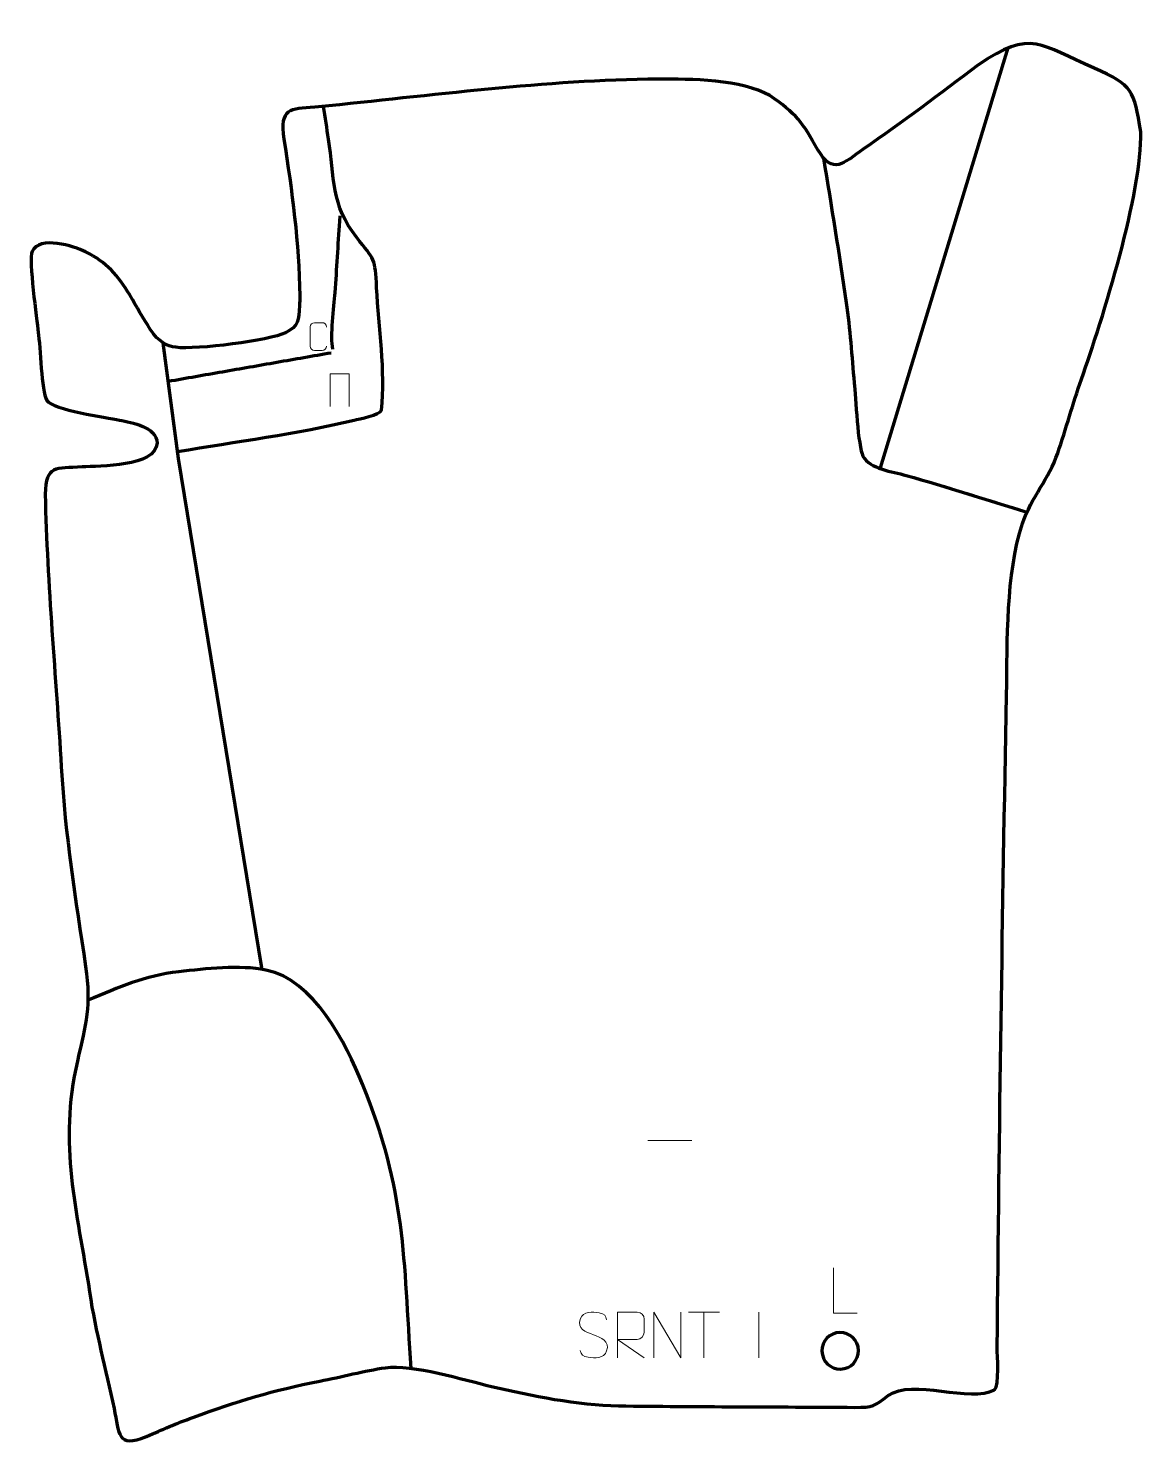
# Model space of a CAD drawing. Header units: millimetres. Extents: x -870 to -261, y -52 to 725.
import ezdxf

# ---------------------------------------------------------------- set-up
doc = ezdxf.new("R2010")
doc.units = ezdxf.units.MM
doc.header["$MEASUREMENT"] = 0
doc.layers.add('layer 2', color=7, linetype='Continuous')
doc.layers.add('layer 3', color=7, linetype='Continuous')

msp = doc.modelspace()

# ---------------------------------------------------------------- linework, layer by layer
at = {"layer": 'layer 2', "color": 142, "lineweight": 158}
msp.add_open_spline([(-404.3555, 484.5921), (-404.3555, 484.5921), (-334.4565, 714.1633), (-334.4565, 714.1633)], degree=3, dxfattribs=at)
for points, knots in [([(-788.7649, 493.4669), (-756.9906, 498.6967), (-723.2866, 503.2239), (-692.0834, 510.5767), (-692.0834, 510.5767), (-689.7254, 511.1323), (-677.9644, 513.4899), (-677.133, 516.0189), (-677.133, 516.0189), (-674.8783, 537.5707), (-678.8581, 561.1977), (-679.8611, 583.0303), (-679.8611, 583.0303), (-680.6051, 599.2258), (-681.0236, 598.2379), (-690.9235, 610.6442), (-690.9235, 610.6442), (-704.6205, 627.9288), (-703.0536, 643.6948), (-706.1611, 664.2585), (-706.1611, 664.2585), (-707.0654, 670.2427), (-707.9657, 676.2275), (-708.8681, 682.212)], [0, 0, 0, 0, 0.14285714, 0.14285714, 0.14285714, 0.14285714, 0.28571429, 0.28571429, 0.28571429, 0.28571429, 0.42857143, 0.42857143, 0.42857143, 0.42857143, 0.57142857, 0.57142857, 0.57142857, 0.57142857, 0.71428571, 0.71428571, 0.71428571, 0.71428571, 1, 1, 1, 1]), ([(-435.4554, 653.891), (-431.3183, 627.6149), (-426.7932, 601.0648), (-423.0271, 574.772), (-423.0271, 574.772), (-421.0391, 560.8929), (-420.0493, 545.2178), (-418.7049, 531.0775), (-418.7049, 531.0775), (-418.0135, 523.4756), (-416.6281, 496.0202), (-413.9109, 490.9336), (-413.9109, 490.9336), (-410.0609, 483.7265), (-397.8487, 482.4775), (-390.2782, 480.3715), (-390.2782, 480.3715), (-368.1747, 474.2224), (-346.135, 466.9797), (-324.1475, 460.3286)], [0, 0, 0, 0, 0.16666667, 0.16666667, 0.16666667, 0.16666667, 0.33333333, 0.33333333, 0.33333333, 0.33333333, 0.5, 0.5, 0.5, 0.5, 0.66666667, 0.66666667, 0.66666667, 0.66666667, 1, 1, 1, 1]), ([(-703.8122, 549.3119), (-705.2658, 556.6354), (-703.1528, 572.2966), (-702.5411, 580.3744), (-702.5411, 580.3744), (-701.6526, 593.3691), (-700.8847, 606.3727), (-700.0396, 619.3704), (-700.0396, 619.3704), (-700.0396, 619.3704), (-699.8431, 622.3654), (-699.8431, 622.3654)], [0, 0, 0, 0, 0.25, 0.25, 0.25, 0.25, 0.5, 0.5, 0.5, 0.5, 1, 1, 1, 1]), ([(-742.6177, 210.9494), (-742.6177, 210.9494), (-788.2594, 489.6147), (-788.2594, 489.6147), (-788.2594, 489.6147), (-788.2594, 489.6147), (-796.5574, 552.8396), (-796.5574, 552.8396)], [0, 0, 0, 0, 0.33333333, 0.33333333, 0.33333333, 0.33333333, 1, 1, 1, 1]), ([(-793.8084, 531.8946), (-783.9136, 533.6273), (-774.0188, 535.3601), (-764.1239, 537.0929), (-764.1239, 537.0929), (-754.2291, 538.8256), (-744.3343, 540.5583), (-734.4395, 542.2911), (-734.4395, 542.2911), (-724.5447, 544.0239), (-714.6499, 545.7566), (-704.755, 547.4893)], [0, 0, 0, 0, 0.25, 0.25, 0.25, 0.25, 0.5, 0.5, 0.5, 0.5, 1, 1, 1, 1]), ([(-660.9359, -8.0353), (-665.0861, 52.0555), (-663.7427, 89.4183), (-687.5463, 147.3207), (-687.5463, 147.3207), (-696.8251, 169.8916), (-714.0866, 204.6105), (-740.4079, 209.8388), (-740.4079, 209.8388), (-754.6145, 212.6606), (-773.5134, 210.5397), (-787.9733, 208.9002), (-787.9733, 208.9002), (-807.1266, 206.7293), (-820.2231, 200.3729), (-837.7414, 193.3886)], [0, 0, 0, 0, 0.2, 0.2, 0.2, 0.2, 0.4, 0.4, 0.4, 0.4, 0.6, 0.6, 0.6, 0.6, 1, 1, 1, 1])]:
    msp.add_open_spline(points, degree=3, knots=knots, dxfattribs=at)
at = {"layer": 'layer 2', "color": 250, "lineweight": 200}
msp.add_open_spline([(-426.1198, -8.4347), (-431.6412, -8.5604), (-436.2191, -4.1862), (-436.3448, 1.3351), (-436.3448, 1.3351), (-436.4705, 6.8565), (-432.0963, 11.4344), (-426.5749, 11.5601), (-426.5749, 11.5601), (-421.0535, 11.6858), (-416.4756, 7.3116), (-416.35, 1.7903), (-416.35, 1.7903), (-416.2243, -3.7311), (-420.5984, -8.309), (-426.1198, -8.4347)], degree=3, knots=[0, 0, 0, 0, 0.2, 0.2, 0.2, 0.2, 0.4, 0.4, 0.4, 0.4, 0.6, 0.6, 0.6, 0.6, 1, 1, 1, 1], dxfattribs=at)
at = {"layer": 'layer 3', "color": 242, "lineweight": 158}
msp.add_open_spline([(-711.6952, 681.9302), (-650.3872, 688.0051), (-587.467, 696.6385), (-525.8624, 697.1401), (-525.8624, 697.1401), (-508.3767, 697.1677), (-480.0159, 697.0054), (-464.899, 688.0797), (-464.899, 688.0797), (-450.4056, 678.5463), (-446.8688, 673.1794), (-438.5149, 658.3978), (-438.5149, 658.3978), (-430.5299, 644.269), (-424.3394, 651.3716), (-413.7905, 658.7255), (-413.7905, 658.7255), (-392.2504, 673.7388), (-371.9108, 688.9314), (-351.0139, 704.7788), (-351.0139, 704.7788), (-321.7623, 724.8541), (-316.7805, 715.7012), (-287.5189, 703.1615), (-287.5189, 703.1615), (-266.0807, 693.7635), (-265.7373, 690.9595), (-261.9878, 668.334), (-261.9878, 668.334), (-260.9909, 635.6294), (-282.8734, 565.6041), (-294.4381, 533.0109), (-294.4381, 533.0109), (-299.1161, 519.5461), (-302.8317, 505.8229), (-307.3968, 492.5169), (-307.3968, 492.5169), (-312.188, 478.5511), (-321.5846, 468.6329), (-326.7534, 453.9673), (-326.7534, 453.9673), (-335.819, 426.0438), (-334.8126, 389.9104), (-335.3921, 360.4101), (-335.3921, 360.4101), (-337.6453, 241.4211), (-339.3475, 122.3946), (-340.4968, 3.3898), (-340.4968, 3.3898), (-340.5402, -1.0911), (-339.1287, -17.2406), (-342.0066, -19.8107), (-342.0066, -19.8107), (-354.8408, -27.1338), (-386.9003, -13.2025), (-400.1038, -22.9251), (-400.1038, -22.9251), (-407.8478, -28.6275), (-408.0117, -29.4596), (-418.5202, -29.3867), (-418.5202, -29.3867), (-461.4854, -29.0878), (-504.5776, -29.0425), (-547.5219, -28.5636), (-547.5219, -28.5636), (-570.1119, -28.1313), (-595.0876, -23.0297), (-617.0855, -17.904), (-617.0855, -17.904), (-632.1987, -14.2812), (-660.4212, -5.644), (-674.9789, -7.6951), (-674.9789, -7.6951), (-686.301, -9.2904), (-699.3247, -12.7498), (-710.8705, -15.0145), (-710.8705, -15.0145), (-736.536, -20.0407), (-755.8666, -25.9414), (-780.4013, -34.8855), (-780.4013, -34.8855), (-789.2325, -38.1361), (-797.1179, -41.5956), (-805.7079, -45.331), (-805.7079, -45.331), (-822.0247, -51.9333), (-820.6584, -43.8173), (-823.4722, -30.0639), (-823.4722, -30.0639), (-827.9421, -8.2161), (-833.5904, 11.3843), (-836.8392, 33.7955), (-836.8392, 33.7955), (-843.7816, 78.5335), (-853.9973, 114.3146), (-843.5249, 159.9648), (-843.5249, 159.9648), (-838.7518, 180.6585), (-835.9011, 190.1303), (-839.028, 211.7191), (-839.028, 211.7191), (-844.5226, 249.0279), (-850.1664, 282.9882), (-852.315, 320.8792), (-852.315, 320.8792), (-855.2551, 370.4409), (-860.0091, 420.4812), (-861.1054, 470.0733), (-861.1054, 470.0733), (-860.5871, 486.2117), (-855.7132, 484.0051), (-840.8239, 484.9708), (-840.8239, 484.9708), (-831.5917, 485.5038), (-800.5498, 484.9245), (-799.8786, 498.1166), (-799.8786, 498.1166), (-800.4213, 506.9474), (-813.5834, 509.2582), (-820.4922, 510.6181), (-820.4922, 510.6181), (-827.7116, 511.9745), (-856.9115, 516.2967), (-860.3015, 521.3859), (-860.3015, 521.3859), (-863.0404, 526.6923), (-863.8668, 550.5174), (-864.8713, 558.765), (-864.8713, 558.765), (-865.7068, 565.6246), (-870.2903, 598.3396), (-868.2583, 602.8038), (-868.2583, 602.8038), (-864.2147, 611.6874), (-845.4486, 605.7894), (-838.9973, 602.6289), (-838.9973, 602.6289), (-827.7233, 597.1057), (-821.1976, 589.6086), (-814.813, 579.0376), (-814.813, 579.0376), (-811.0175, 572.4632), (-807.7493, 566.4641), (-803.5051, 560.0734), (-803.5051, 560.0734), (-799.0378, 553.4534), (-794.7054, 551.0518), (-789.7046, 550.4197), (-789.7046, 550.4197), (-778.4895, 549.002), (-738.2167, 554.0353), (-729.7505, 558.3683), (-729.7505, 558.3683), (-722.5686, 562.066), (-722.4193, 565.088), (-722.0277, 573.2617), (-722.0277, 573.2617), (-721.9429, 575.0322), (-721.937, 576.7543), (-721.9337, 578.525), (-721.9337, 578.525), (-722.1276, 607.3706), (-726.2611, 635.8782), (-730.5206, 664.3446), (-730.5206, 664.3446), (-733.0893, 681.5119), (-727.2914, 680.595), (-713.662, 681.7618), (-713.662, 681.7618), (-713.662, 681.7618), (-711.6952, 681.9302), (-711.6952, 681.9302)], degree=3, knots=[0, 0, 0, 0, 0.02272727, 0.02272727, 0.02272727, 0.02272727, 0.04545455, 0.04545455, 0.04545455, 0.04545455, 0.06818182, 0.06818182, 0.06818182, 0.06818182, 0.09090909, 0.09090909, 0.09090909, 0.09090909, 0.11363636, 0.11363636, 0.11363636, 0.11363636, 0.13636364, 0.13636364, 0.13636364, 0.13636364, 0.15909091, 0.15909091, 0.15909091, 0.15909091, 0.18181818, 0.18181818, 0.18181818, 0.18181818, 0.20454545, 0.20454545, 0.20454545, 0.20454545, 0.22727273, 0.22727273, 0.22727273, 0.22727273, 0.25, 0.25, 0.25, 0.25, 0.27272727, 0.27272727, 0.27272727, 0.27272727, 0.29545455, 0.29545455, 0.29545455, 0.29545455, 0.31818182, 0.31818182, 0.31818182, 0.31818182, 0.34090909, 0.34090909, 0.34090909, 0.34090909, 0.36363636, 0.36363636, 0.36363636, 0.36363636, 0.38636364, 0.38636364, 0.38636364, 0.38636364, 0.40909091, 0.40909091, 0.40909091, 0.40909091, 0.43181818, 0.43181818, 0.43181818, 0.43181818, 0.45454545, 0.45454545, 0.45454545, 0.45454545, 0.47727273, 0.47727273, 0.47727273, 0.47727273, 0.5, 0.5, 0.5, 0.5, 0.52272727, 0.52272727, 0.52272727, 0.52272727, 0.54545455, 0.54545455, 0.54545455, 0.54545455, 0.56818182, 0.56818182, 0.56818182, 0.56818182, 0.59090909, 0.59090909, 0.59090909, 0.59090909, 0.61363636, 0.61363636, 0.61363636, 0.61363636, 0.63636364, 0.63636364, 0.63636364, 0.63636364, 0.65909091, 0.65909091, 0.65909091, 0.65909091, 0.68181818, 0.68181818, 0.68181818, 0.68181818, 0.70454545, 0.70454545, 0.70454545, 0.70454545, 0.72727273, 0.72727273, 0.72727273, 0.72727273, 0.75, 0.75, 0.75, 0.75, 0.77272727, 0.77272727, 0.77272727, 0.77272727, 0.79545455, 0.79545455, 0.79545455, 0.79545455, 0.81818182, 0.81818182, 0.81818182, 0.81818182, 0.84090909, 0.84090909, 0.84090909, 0.84090909, 0.86363636, 0.86363636, 0.86363636, 0.86363636, 0.88636364, 0.88636364, 0.88636364, 0.88636364, 0.90909091, 0.90909091, 0.90909091, 0.90909091, 0.93181818, 0.93181818, 0.93181818, 0.93181818, 0.95454545, 0.95454545, 0.95454545, 0.95454545, 1, 1, 1, 1], dxfattribs=at)
at = {"layer": 'layer 3', "color": 250, "lineweight": 9}
for points, knots in [([(-707.1997, 551.0317), (-707.2847, 549.6186), (-708.3049, 548.7187), (-709.6112, 548.7121), (-709.6112, 548.7121), (-711.0295, 548.7123), (-712.4478, 548.7123), (-713.8659, 548.7121), (-713.8659, 548.7121), (-715.0368, 548.648), (-716.2363, 549.7942), (-716.2295, 551.0212), (-716.2295, 551.0212), (-716.2293, 554.5307), (-716.2293, 558.04), (-716.2295, 561.5491), (-716.2295, 561.5491), (-716.2269, 562.8496), (-715.1645, 563.8953), (-713.8554, 563.8871), (-713.8554, 563.8871), (-712.4408, 563.8871), (-711.026, 563.8871), (-709.6112, 563.8871), (-709.6112, 563.8871), (-708.4272, 563.9087), (-707.2159, 563.0015), (-707.1997, 561.5188)], [0, 0, 0, 0, 0.125, 0.125, 0.125, 0.125, 0.25, 0.25, 0.25, 0.25, 0.375, 0.375, 0.375, 0.375, 0.5, 0.5, 0.5, 0.5, 0.625, 0.625, 0.625, 0.625, 0.75, 0.75, 0.75, 0.75, 1, 1, 1, 1]), ([(-705.3368, 517.9614), (-705.3368, 517.9614), (-705.3368, 535.8981), (-705.3368, 535.8981), (-705.3368, 535.8981), (-705.3368, 535.8981), (-694.809, 535.8981), (-694.809, 535.8981), (-694.809, 535.8981), (-694.809, 535.8981), (-694.809, 517.9614), (-694.809, 517.9614)], [0, 0, 0, 0, 0.25, 0.25, 0.25, 0.25, 0.5, 0.5, 0.5, 0.5, 1, 1, 1, 1]), ([(-417.1083, 22.0631), (-417.1083, 22.0631), (-430.0574, 22.0631), (-430.0574, 22.0631), (-430.0574, 22.0631), (-430.0574, 22.0631), (-430.0574, 47.0167), (-430.0574, 47.0167)], [0, 0, 0, 0, 0.33333333, 0.33333333, 0.33333333, 0.33333333, 1, 1, 1, 1]), ([(-561.2933, 10.3721), (-565.5416, 11.8425), (-570.4497, 13.6383), (-568.4446, 19.1586), (-568.4446, 19.1586), (-566.9411, 23.2985), (-561.7275, 22.91), (-558.1239, 22.3089), (-558.1239, 22.3089), (-555.2633, 21.8317), (-554.3986, 20.6185), (-554.088, 18.5344)], [0, 0, 0, 0, 0.25, 0.25, 0.25, 0.25, 0.5, 0.5, 0.5, 0.5, 1, 1, 1, 1]), ([(-548.2003, -2.2785), (-548.2003, -2.2785), (-548.2003, 22.675), (-548.2003, 22.675), (-548.2003, 22.675), (-544.6055, 22.675), (-541.01, 22.675), (-537.4148, 22.675), (-537.4148, 22.675), (-535.0895, 22.6373), (-533.5322, 21.1473), (-533.5363, 18.7809), (-533.5363, 18.7809), (-533.5367, 16.7454), (-533.5367, 13.686), (-533.5363, 11.65), (-533.5363, 11.65), (-533.5428, 9.7745), (-535.3551, 7.8327), (-537.3646, 7.8136), (-537.3646, 7.8136), (-537.3646, 7.8136), (-548.2003, 7.8136), (-548.2003, 7.8136), (-548.2003, 7.8136), (-548.2003, 7.8136), (-533.5456, -2.2785), (-533.5456, -2.2785)], [0, 0, 0, 0, 0.125, 0.125, 0.125, 0.125, 0.25, 0.25, 0.25, 0.25, 0.375, 0.375, 0.375, 0.375, 0.5, 0.5, 0.5, 0.5, 0.625, 0.625, 0.625, 0.625, 0.75, 0.75, 0.75, 0.75, 1, 1, 1, 1]), ([(-528.1957, -2.2785), (-528.1957, -2.2785), (-528.1957, 22.675), (-528.1957, 22.675), (-528.1957, 22.675), (-528.1957, 22.675), (-513.5409, -2.2785), (-513.5409, -2.2785), (-513.5409, -2.2785), (-513.5409, -2.2785), (-513.5409, 22.675), (-513.5409, 22.675)], [0, 0, 0, 0, 0.25, 0.25, 0.25, 0.25, 0.5, 0.5, 0.5, 0.5, 1, 1, 1, 1]), ([(-561.2933, 10.372), (-557.2747, 8.7253), (-552.2452, 6.837), (-554.0792, 1.4767), (-554.0792, 1.4767), (-555.539, -2.7897), (-560.4498, -2.533), (-564.1759, -1.9783), (-564.1759, -1.9783), (-566.9259, -1.5685), (-568.1468, -0.355), (-568.5248, 1.7572)], [0, 0, 0, 0, 0.25, 0.25, 0.25, 0.25, 0.5, 0.5, 0.5, 0.5, 1, 1, 1, 1])]:
    msp.add_open_spline(points, degree=3, knots=knots, dxfattribs=at)
for points in [[(-531.4987, 116.6719), (-531.4987, 116.6719), (-507.5207, 116.6719), (-507.5207, 116.6719)], [(-509.3619, 22.6515), (-509.3619, 22.6515), (-492.3747, 22.6515), (-492.3747, 22.6515)], [(-500.8681, -2.2785), (-500.8681, -2.2785), (-500.8681, 22.675), (-500.8681, 22.675)], [(-470.8683, 22.6853), (-470.8683, 22.6853), (-470.8683, -2.2888), (-470.8683, -2.2888)]]:
    msp.add_open_spline(points, degree=3, dxfattribs=at)

doc.saveas('drawing.dxf')
